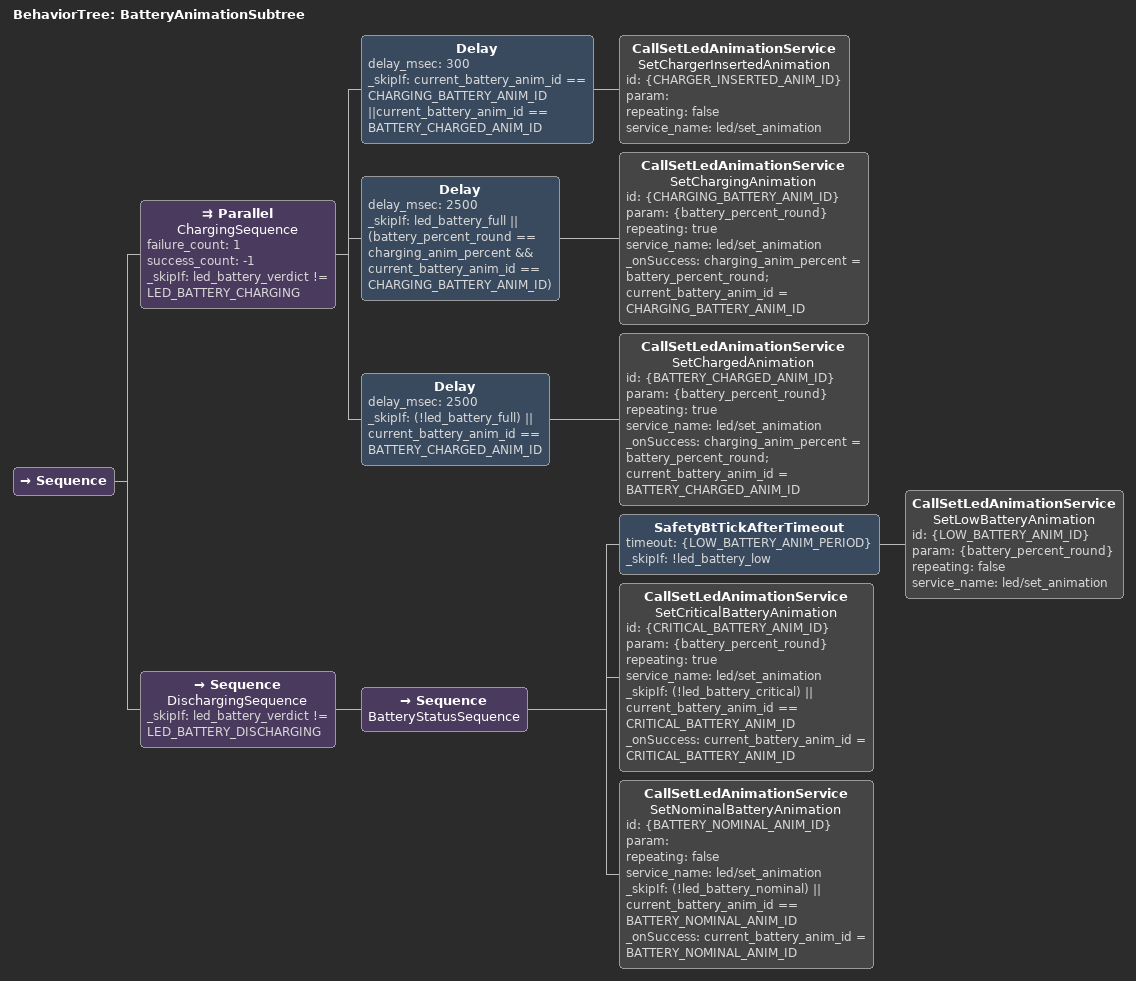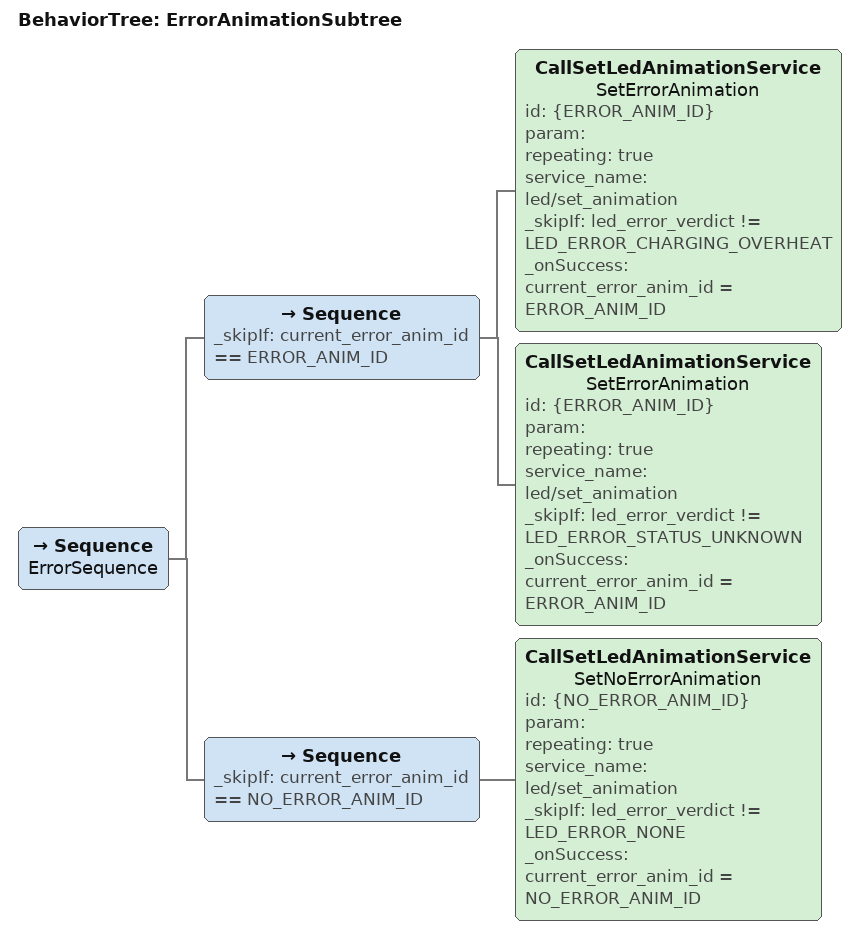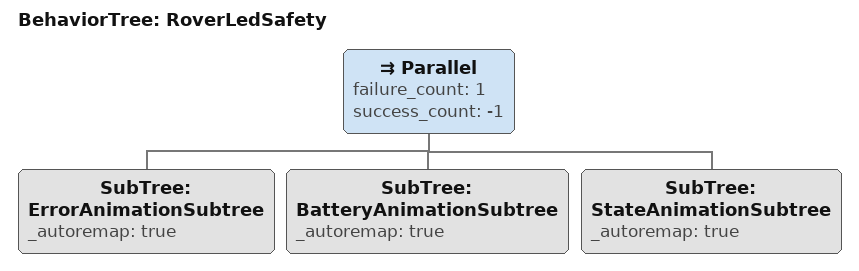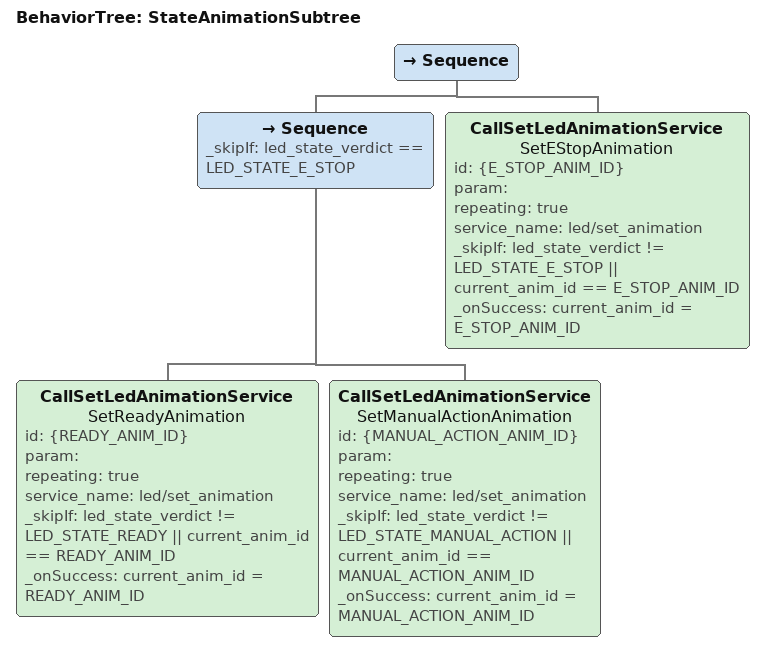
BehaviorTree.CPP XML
<?xml version="1.0" encoding="UTF-8"?>
<root BTCPP_format="4">
  <!-- led_*_verdict and led_battery_* are computed by rover_safety::domain::evaluateLedAnimation. current_*_anim_id and charging_anim_percent record what the tree last sent. -->
  <BehaviorTree ID="BatteryAnimationSubtree">
    <Sequence>
      <Parallel name="ChargingSequence"
                failure_count="1"
                success_count="-1"
                _skipIf="led_battery_verdict != LED_BATTERY_CHARGING">
        <Delay delay_msec="300"
               _skipIf="current_battery_anim_id == CHARGING_BATTERY_ANIM_ID ||current_battery_anim_id == BATTERY_CHARGED_ANIM_ID">
          <CallSetLedAnimationService name="SetChargerInsertedAnimation"
                                      id="{CHARGER_INSERTED_ANIM_ID}"
                                      param=""
                                      repeating="false"
                                      service_name="led/set_animation"/>
        </Delay>
        <Delay delay_msec="2500"
               _skipIf="led_battery_full || (battery_percent_round == charging_anim_percent &amp;&amp; current_battery_anim_id == CHARGING_BATTERY_ANIM_ID)">
          <CallSetLedAnimationService name="SetChargingAnimation"
                                      id="{CHARGING_BATTERY_ANIM_ID}"
                                      param="{battery_percent_round}"
                                      repeating="true"
                                      service_name="led/set_animation"
                                      _onSuccess="charging_anim_percent = battery_percent_round; current_battery_anim_id = CHARGING_BATTERY_ANIM_ID"/>
        </Delay>
        <Delay delay_msec="2500"
               _skipIf="(!led_battery_full) || current_battery_anim_id == BATTERY_CHARGED_ANIM_ID">
          <CallSetLedAnimationService name="SetChargedAnimation"
                                      id="{BATTERY_CHARGED_ANIM_ID}"
                                      param="{battery_percent_round}"
                                      repeating="true"
                                      service_name="led/set_animation"
                                      _onSuccess="charging_anim_percent = battery_percent_round; current_battery_anim_id = BATTERY_CHARGED_ANIM_ID"/>
        </Delay>
      </Parallel>
      <Sequence name="DischargingSequence"
                _skipIf="led_battery_verdict != LED_BATTERY_DISCHARGING">
        <Sequence name="BatteryStatusSequence">
          <SafetyBtTickAfterTimeout timeout="{LOW_BATTERY_ANIM_PERIOD}"
                                    _skipIf="!led_battery_low">
            <CallSetLedAnimationService name="SetLowBatteryAnimation"
                                        id="{LOW_BATTERY_ANIM_ID}"
                                        param="{battery_percent_round}"
                                        repeating="false"
                                        service_name="led/set_animation"/>
          </SafetyBtTickAfterTimeout>
          <CallSetLedAnimationService name="SetCriticalBatteryAnimation"
                                      id="{CRITICAL_BATTERY_ANIM_ID}"
                                      param="{battery_percent_round}"
                                      repeating="true"
                                      service_name="led/set_animation"
                                      _skipIf="(!led_battery_critical) || current_battery_anim_id == CRITICAL_BATTERY_ANIM_ID"
                                      _onSuccess="current_battery_anim_id = CRITICAL_BATTERY_ANIM_ID"/>
          <CallSetLedAnimationService name="SetNominalBatteryAnimation"
                                      id="{BATTERY_NOMINAL_ANIM_ID}"
                                      param=""
                                      repeating="false"
                                      service_name="led/set_animation"
                                      _skipIf="(!led_battery_nominal) || current_battery_anim_id == BATTERY_NOMINAL_ANIM_ID"
                                      _onSuccess="current_battery_anim_id = BATTERY_NOMINAL_ANIM_ID"/>
        </Sequence>
      </Sequence>
    </Sequence>
  </BehaviorTree>

  <BehaviorTree ID="ErrorAnimationSubtree">
    <Sequence name="ErrorSequence">
      <Sequence _skipIf="current_error_anim_id == ERROR_ANIM_ID">
        <CallSetLedAnimationService name="SetErrorAnimation"
                                    id="{ERROR_ANIM_ID}"
                                    param=""
                                    repeating="true"
                                    service_name="led/set_animation"
                                    _skipIf="led_error_verdict != LED_ERROR_CHARGING_OVERHEAT"
                                    _onSuccess="current_error_anim_id = ERROR_ANIM_ID"/>
        <CallSetLedAnimationService name="SetErrorAnimation"
                                    id="{ERROR_ANIM_ID}"
                                    param=""
                                    repeating="true"
                                    service_name="led/set_animation"
                                    _skipIf="led_error_verdict != LED_ERROR_STATUS_UNKNOWN"
                                    _onSuccess="current_error_anim_id = ERROR_ANIM_ID"/>
      </Sequence>
      <Sequence _skipIf="current_error_anim_id == NO_ERROR_ANIM_ID">
        <CallSetLedAnimationService name="SetNoErrorAnimation"
                                    id="{NO_ERROR_ANIM_ID}"
                                    param=""
                                    repeating="true"
                                    service_name="led/set_animation"
                                    _skipIf="led_error_verdict != LED_ERROR_NONE"
                                    _onSuccess="current_error_anim_id = NO_ERROR_ANIM_ID"/>
      </Sequence>
    </Sequence>
  </BehaviorTree>

  <BehaviorTree ID="RoverLedSafety">
    <Parallel failure_count="1"
              success_count="-1">
      <SubTree ID="ErrorAnimationSubtree"
               _autoremap="true"/>
      <SubTree ID="BatteryAnimationSubtree"
               _autoremap="true"/>
      <SubTree ID="StateAnimationSubtree"
               _autoremap="true"/>
    </Parallel>
  </BehaviorTree>

  <BehaviorTree ID="StateAnimationSubtree">
    <Sequence>
      <Sequence _skipIf="led_state_verdict == LED_STATE_E_STOP">
        <CallSetLedAnimationService name="SetReadyAnimation"
                                    id="{READY_ANIM_ID}"
                                    param=""
                                    repeating="true"
                                    service_name="led/set_animation"
                                    _skipIf="led_state_verdict != LED_STATE_READY || current_anim_id == READY_ANIM_ID"
                                    _onSuccess="current_anim_id = READY_ANIM_ID"/>
        <CallSetLedAnimationService name="SetManualActionAnimation"
                                    id="{MANUAL_ACTION_ANIM_ID}"
                                    param=""
                                    repeating="true"
                                    service_name="led/set_animation"
                                    _skipIf="led_state_verdict != LED_STATE_MANUAL_ACTION || current_anim_id == MANUAL_ACTION_ANIM_ID"
                                    _onSuccess="current_anim_id = MANUAL_ACTION_ANIM_ID"/>
      </Sequence>
      <CallSetLedAnimationService name="SetEStopAnimation"
                                  id="{E_STOP_ANIM_ID}"
                                  param=""
                                  repeating="true"
                                  service_name="led/set_animation"
                                  _skipIf="led_state_verdict != LED_STATE_E_STOP || current_anim_id == E_STOP_ANIM_ID"
                                  _onSuccess="current_anim_id = E_STOP_ANIM_ID"/>
    </Sequence>
  </BehaviorTree>

</root>
